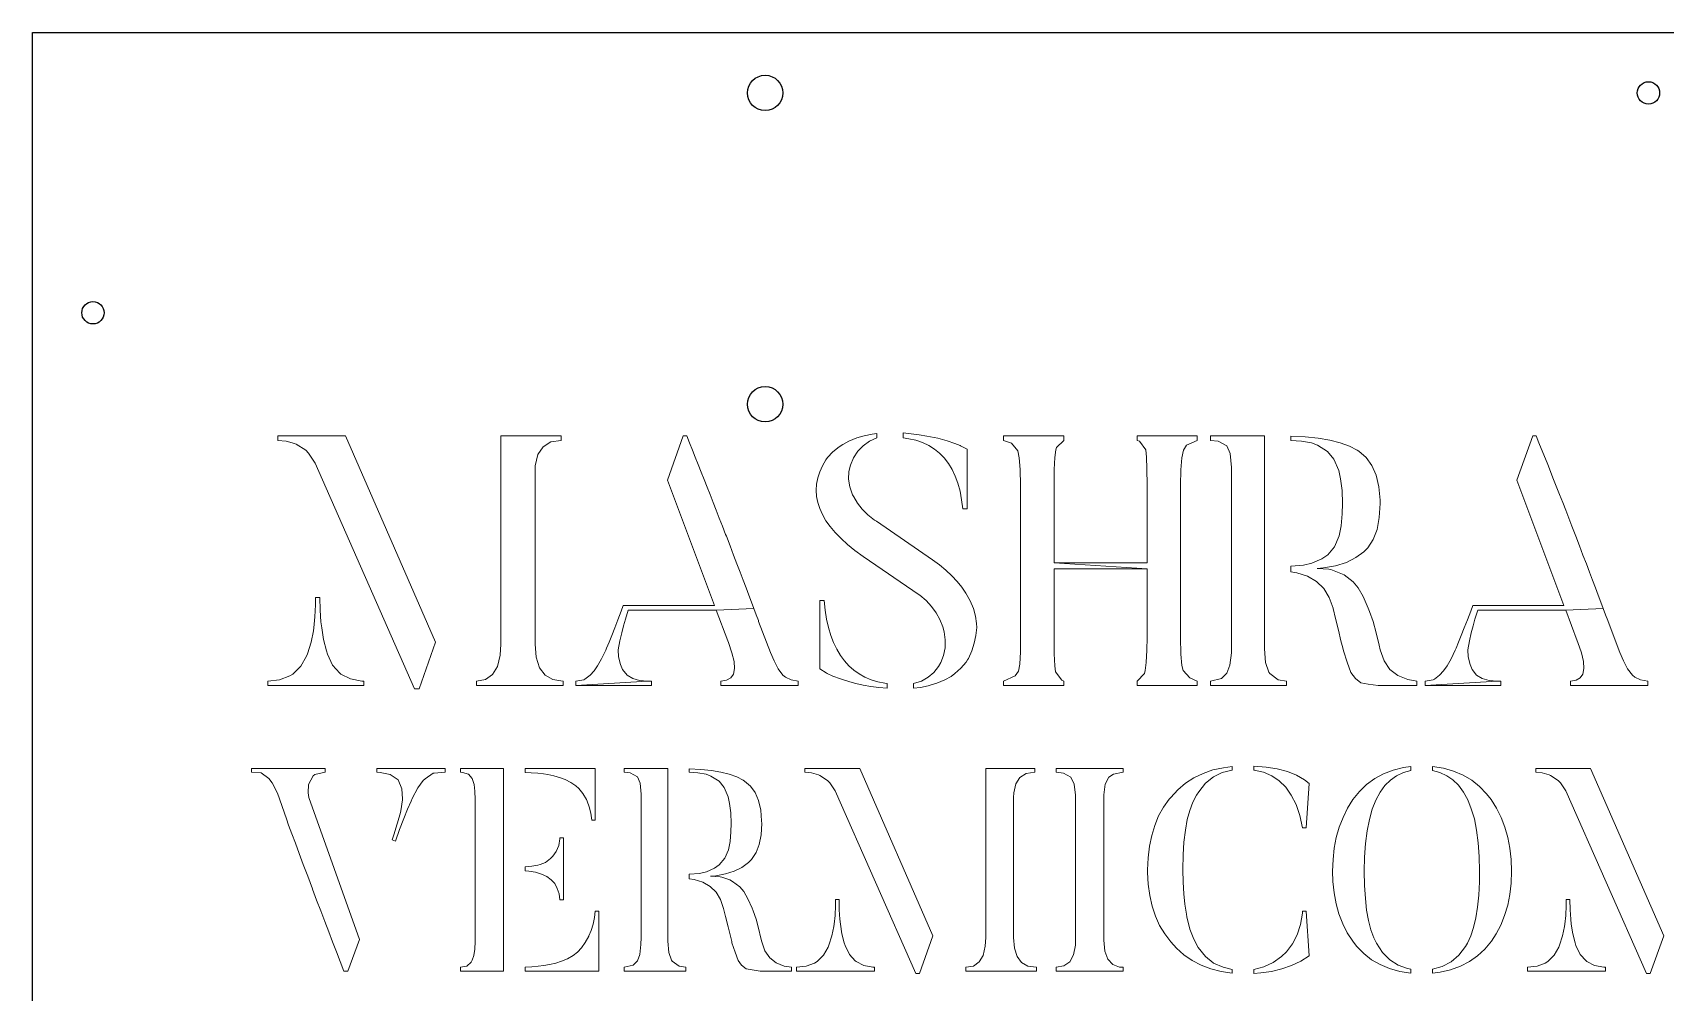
# Model space of a CAD drawing. Header units: millimetres. Extents: x 3735 to 5333, y 3252 to 4770.
# Drawn here: x 3734.6 to 4113.5, y 4029.5 to 4252.3 of the extents above; entities that cross this region are included whole.
import ezdxf

# ---------------------------------------------------------------- set-up
doc = ezdxf.new("R2010")
doc.units = ezdxf.units.MM
doc.layers.get('0').update_dxf_attribs({"color": 18, "true_color": 0x000000})
doc.layers.add('ext', color=18, linetype='Continuous', true_color=0x000000)
doc.layers.add('MASHARAB', color=6, linetype='Continuous', true_color=0xff00ff)

msp = doc.modelspace()

# ---------------------------------------------------------------- linework, layer by layer
at = {"color": 6, "lineweight": 0, "true_color": 0xff00ff}
for points in [[(3807.21, 4158.72), (3791.53, 4158.72), (3791.53, 4157.64), (3793.44, 4157.49), (3795.41, 4156.9), (3795.77, 4156.75), (3798, 4155.34), (3798.62, 4154.66), (3800.21, 4152.37), (3823.27, 4099.98), (3824.3, 4099.98), (3828.15, 4110.83)], [(3857.28, 4158.72), (3843.27, 4158.72), (3843.27, 4110.36), (3843.13, 4107.83), (3842.51, 4105.19), (3841.36, 4103.3), (3839.74, 4102.16), (3837.6, 4101.77), (3837.6, 4100.72), (3857.75, 4100.72), (3857.75, 4101.77), (3857.66, 4101.77), (3855.33, 4102.16), (3853.54, 4103.19), (3852.25, 4104.89), (3851.48, 4107.3), (3851.22, 4110.36), (3851.22, 4150.4), (3851.28, 4151.78), (3851.86, 4154.34), (3853.07, 4156.16), (3854.86, 4157.28), (3857.28, 4157.64)], [(3886.43, 4158.72), (3885.63, 4158.72), (3881.93, 4148.4), (3892.87, 4119.34), (3871.69, 4119.34), (3871.22, 4118.04), (3870.45, 4116.01), (3869.72, 4114.13), (3869.04, 4112.39), (3868.42, 4110.83), (3867.84, 4109.45), (3867.63, 4108.95), (3866.63, 4106.95), (3865.75, 4105.36), (3864.92, 4104.19), (3864.01, 4103.13), (3862.81, 4102.19), (3862.51, 4102.07), (3860.66, 4101.77), (3860.66, 4100.72), (3877.34, 4101.77), (3875.48, 4101.95), (3873.9, 4102.36), (3872.57, 4103.13), (3871.54, 4104.51), (3871.07, 4105.63), (3870.6, 4107.39), (3870.54, 4109.01), (3870.9, 4111.1), (3871.34, 4113.01), (3871.78, 4114.63), (3872.22, 4116.19), (3872.87, 4118.25), (3893.28, 4118.25), (3901.99, 4118.6), (3901.43, 4120.13), (3900.81, 4121.72), (3900.19, 4123.42), (3899.52, 4125.19), (3898.81, 4127.07), (3898.05, 4129.01), (3897.28, 4131.04), (3896.49, 4133.19), (3895.63, 4135.4), (3895.46, 4135.84), (3894.72, 4137.72), (3893.99, 4139.57), (3893.28, 4141.43), (3892.55, 4143.25), (3891.84, 4145.05), (3891.16, 4146.81), (3890.46, 4148.58), (3889.78, 4150.31), (3889.07, 4152.05), (3888.4, 4153.72), (3887.75, 4155.4), (3887.07, 4157.08)], [(3930.52, 4159.28), (3929.43, 4159.11), (3927.64, 4158.72), (3925.93, 4158.22), (3924.08, 4157.49), (3922.64, 4156.72), (3921.79, 4156.14), (3920.34, 4155.02), (3919.08, 4153.69), (3918.7, 4153.11), (3917.96, 4151.78), (3917.31, 4150.34), (3916.87, 4148.93), (3916.58, 4147.49), (3916.49, 4146.07), (3916.58, 4144.66), (3916.84, 4143.25), (3917.31, 4141.84), (3917.93, 4140.43), (3918.73, 4139.01), (3919.73, 4137.63), (3920.9, 4136.25), (3922.23, 4134.84), (3923.76, 4133.46), (3925.46, 4132.07), (3927.37, 4130.69), (3940.35, 4121.81), (3940.52, 4121.69), (3941.99, 4120.45), (3943.26, 4119.1), (3944.35, 4117.66), (3945.2, 4116.07), (3945.85, 4114.39), (3946.17, 4113.22), (3946.41, 4111.33), (3946.38, 4109.51), (3946.02, 4107.75), (3945.38, 4106.07), (3944.88, 4105.16), (3943.79, 4103.77), (3942.47, 4102.66), (3940.91, 4101.8), (3939.08, 4101.22), (3939.08, 4100.13), (3940.67, 4100.33), (3942.47, 4100.69), (3944.14, 4101.22), (3944.49, 4101.33), (3946.32, 4102.1), (3947.76, 4102.86), (3948.67, 4103.51), (3950.03, 4104.75), (3950.05, 4104.77), (3951.29, 4106.16), (3951.61, 4106.72), (3951.79, 4107.04), (3952.58, 4108.8), (3953.17, 4110.57), (3953.55, 4112.39), (3953.73, 4114.22), (3953.7, 4115.16), (3953.47, 4116.86), (3953, 4118.6), (3952.23, 4120.39), (3951.23, 4122.22), (3950.26, 4123.57), (3949.17, 4124.92), (3947.94, 4126.25), (3946.58, 4127.51), (3945.05, 4128.75), (3943.44, 4129.95), (3930.43, 4138.87), (3930.02, 4139.16), (3928.43, 4140.4), (3927.11, 4141.72), (3926.02, 4143.1), (3925.17, 4144.55), (3924.93, 4145.02), (3924.26, 4146.9), (3923.96, 4148.66), (3924.05, 4150.4), (3924.4, 4151.9), (3925.11, 4153.61), (3926.17, 4155.16), (3927.37, 4156.4), (3928.85, 4157.46), (3930.52, 4158.22)], [(3936.64, 4159.37), (3936.64, 4158.22), (3937.94, 4158.02), (3939.58, 4157.66), (3941.14, 4157.14), (3942.58, 4156.46), (3943.91, 4155.64), (3945.11, 4154.66), (3946.2, 4153.58), (3947.17, 4152.31), (3948.02, 4150.9), (3948.73, 4149.37), (3949.35, 4147.69), (3949.85, 4145.84), (3950.23, 4143.87), (3950.5, 4141.75), (3951.53, 4141.75), (3951.53, 4155.58), (3949.97, 4156.4), (3949.91, 4156.43), (3948.64, 4156.93), (3946.88, 4157.52), (3944.67, 4158.14), (3943.88, 4158.31), (3942.14, 4158.66), (3940.38, 4158.96), (3938.52, 4159.19)], [(3973.97, 4158.72), (3959.97, 4158.72), (3959.97, 4157.64), (3961.79, 4157.02), (3963.26, 4155.25), (3963.59, 4153.61), (3963.82, 4150.9), (3963.88, 4147.25), (3963.88, 4111.92), (3963.85, 4108.54), (3963.7, 4105.72), (3963.41, 4104.1), (3962.62, 4103.01), (3959.97, 4101.77), (3959.97, 4100.72), (3973.97, 4100.72), (3973.97, 4101.77), (3973.5, 4101.98), (3972, 4103.92), (3971.82, 4105.36), (3971.73, 4108.07), (3971.68, 4111.92), (3971.68, 4127.81), (3993.27, 4127.81), (3971.68, 4129.22), (3971.68, 4147.25), (3971.73, 4150.9), (3971.85, 4153.66), (3972.09, 4155.43), (3972.23, 4155.96), (3973.97, 4157.64)], [(4004.92, 4158.72), (3990.97, 4158.72), (3990.97, 4157.64), (3991.5, 4157.43), (3992.94, 4155.43), (3993.12, 4153.75), (3993.24, 4151.02), (3993.27, 4147.25), (3993.27, 4129.22), (3971.68, 4129.22), (3993.27, 4127.81), (3993.27, 4111.92), (3993.24, 4108.98), (3993.09, 4106.13), (3992.85, 4104.25), (3992.65, 4103.54), (3990.97, 4101.77), (3990.97, 4100.72), (4004.92, 4100.72), (4004.92, 4101.77), (4003.21, 4102.51), (4001.62, 4104.25), (4001.33, 4105.42), (4001.12, 4108.04), (4001.06, 4111.92), (4001.06, 4147.25), (4001.12, 4150.84), (4001.33, 4153.61), (4001.68, 4155.34), (4002.44, 4156.55), (4004.92, 4157.64)], [(4020.51, 4158.72), (4007.97, 4158.72), (4007.97, 4157.64), (4009.74, 4157.46), (4011.77, 4156.4), (4012.56, 4154.58), (4012.86, 4151.37), (4012.86, 4110.36), (4012.83, 4108.36), (4012.45, 4105.48), (4011.77, 4103.6), (4010.56, 4102.39), (4007.97, 4101.77), (4007.97, 4100.72), (4025.62, 4100.72), (4025.62, 4101.77), (4023.68, 4102.1), (4021.77, 4103.51), (4021.54, 4103.86), (4020.77, 4106.07), (4020.51, 4109.28)], [(4026.65, 4158.64), (4026.65, 4157.64), (4029.1, 4157.49), (4031.45, 4157.08), (4032.83, 4156.52), (4035.16, 4155.08), (4036.63, 4153.31), (4037.74, 4150.63), (4038.19, 4148.75), (4038.51, 4146.05), (4038.63, 4142.99), (4038.57, 4140.63), (4038.3, 4137.84), (4037.83, 4135.49), (4036.8, 4132.98), (4035.21, 4131.1), (4033.86, 4130.13), (4031.54, 4129.13), (4029.54, 4128.72), (4026.65, 4128.48), (4026.65, 4127.16), (4028.04, 4126.92), (4030.51, 4126.13), (4032.6, 4124.92), (4034.27, 4123.28), (4035.54, 4121.19), (4036.42, 4118.69), (4036.42, 4118.66), (4036.98, 4116.34), (4037.74, 4113.31), (4038.19, 4111.45), (4038.77, 4109.19), (4038.86, 4108.83), (4039.71, 4106.16), (4040.57, 4103.77), (4041.6, 4102.36), (4042.86, 4101.36), (4044.6, 4101.04), (4046.89, 4100.72), (4055.86, 4100.72), (4055.86, 4101.77), (4053.75, 4102.13), (4051.45, 4103.07), (4049.63, 4104.51), (4048.27, 4106.51), (4047.36, 4109.04), (4047.13, 4110.13), (4046.45, 4112.98), (4045.72, 4115.6), (4044.92, 4117.92), (4044.6, 4118.72), (4043.39, 4121.42), (4042.24, 4123.45), (4041.1, 4124.84), (4039.01, 4126.42), (4038.27, 4126.78), (4035.95, 4127.66), (4035.48, 4127.72), (4032.71, 4127.9), (4034.21, 4128.04), (4037.01, 4128.54), (4039.51, 4129.34), (4041.69, 4130.43), (4043.57, 4131.78), (4044.48, 4132.69), (4045.72, 4134.63), (4046.63, 4136.99), (4047.16, 4139.78), (4047.36, 4142.99), (4047.33, 4143.75), (4047.07, 4146.87), (4046.45, 4149.55), (4045.45, 4151.84), (4044.1, 4153.69), (4042.39, 4155.16), (4042.01, 4155.4), (4040.21, 4156.31), (4038.1, 4157.08), (4035.68, 4157.69), (4032.98, 4158.16), (4029.95, 4158.46)], [(4083.57, 4158.72), (4082.78, 4158.72), (4079.07, 4148.4), (4090.02, 4119.34), (4068.84, 4119.34), (4068.37, 4118.04), (4067.6, 4116.01), (4066.87, 4114.13), (4066.19, 4112.39), (4065.57, 4110.83), (4064.98, 4109.45), (4064.78, 4108.95), (4063.81, 4106.95), (4062.89, 4105.36), (4062.07, 4104.19), (4061.16, 4103.13), (4059.95, 4102.19), (4059.66, 4102.07), (4057.83, 4101.77), (4057.83, 4100.72), (4074.48, 4101.77), (4072.63, 4101.95), (4071.04, 4102.36), (4069.72, 4103.13), (4068.69, 4104.51), (4068.22, 4105.63), (4067.75, 4107.39), (4067.69, 4109.01), (4068.07, 4111.1), (4068.48, 4113.01), (4068.92, 4114.63), (4069.37, 4116.19), (4070.01, 4118.25), (4090.43, 4118.25), (4099.14, 4118.6), (4098.58, 4120.13), (4097.96, 4121.72), (4097.34, 4123.42), (4096.66, 4125.19), (4095.96, 4127.07), (4095.22, 4129.01), (4094.43, 4131.04), (4093.63, 4133.19), (4092.78, 4135.4), (4092.6, 4135.84), (4091.87, 4137.72), (4091.13, 4139.57), (4090.43, 4141.43), (4089.72, 4143.25), (4089.02, 4145.05), (4087.6, 4148.58), (4086.25, 4152.05), (4084.22, 4157.08)], [(3801.3, 4121.22), (3800.27, 4121.22), (3800.27, 4119.48), (3800.12, 4116.66), (3799.89, 4114.13), (3799.8, 4113.45), (3799.24, 4110.78), (3798.39, 4108.13), (3798.18, 4107.6), (3796.83, 4105.22), (3795, 4103.42), (3794.27, 4102.98), (3791.91, 4102.07), (3789.18, 4101.77), (3789.18, 4100.72), (3811.48, 4100.72), (3811.48, 4101.77), (3811, 4101.8), (3808.39, 4102.27), (3806.18, 4103.42), (3805.95, 4103.63), (3804.24, 4105.51), (3803.03, 4108.04), (3802.8, 4108.78), (3802.12, 4111.42), (3801.71, 4114.13), (3801.53, 4115.54), (3801.36, 4118.25)], [(3918.31, 4120.48), (3917.28, 4120.48), (3917.28, 4104.66), (3918.79, 4103.69), (3919.02, 4103.54), (3920.31, 4102.92), (3922.08, 4102.27), (3924.29, 4101.63), (3925.67, 4101.24), (3927.4, 4100.86), (3929.17, 4100.54), (3931.02, 4100.3), (3932.96, 4100.13), (3932.96, 4101.22), (3932.4, 4101.27), (3930.76, 4101.63), (3929.23, 4102.1), (3927.79, 4102.72), (3926.46, 4103.45), (3925.23, 4104.33), (3924.08, 4105.33), (3923.05, 4106.48), (3922.11, 4107.75), (3921.26, 4109.16), (3920.52, 4110.72), (3919.87, 4112.39), (3919.34, 4114.22), (3918.9, 4116.19), (3918.55, 4118.28)], [(3901.99, 4118.6), (3893.28, 4118.25), (3895.96, 4111.1), (3896.11, 4110.72), (3896.93, 4108.33), (3897.4, 4106.33), (3897.49, 4104.69), (3897.25, 4103.42), (3896.66, 4102.51), (3895.69, 4101.98), (3894.37, 4101.77), (3894.37, 4100.72), (3912.31, 4100.72), (3912.31, 4101.77), (3910.67, 4102.04), (3909.34, 4102.69), (3908.75, 4103.13), (3907.61, 4104.66), (3907.46, 4104.95), (3906.7, 4106.51), (3905.87, 4108.45), (3903.11, 4115.63), (3903.05, 4115.84), (3902.52, 4117.16)], [(4099.14, 4118.6), (4090.43, 4118.25), (4093.1, 4111.1), (4093.25, 4110.72), (4094.08, 4108.33), (4094.55, 4106.33), (4094.66, 4104.69), (4094.4, 4103.42), (4093.81, 4102.51), (4092.84, 4101.98), (4091.52, 4101.77), (4091.52, 4100.72), (4109.46, 4100.72), (4109.46, 4101.77), (4107.81, 4102.04), (4106.49, 4102.69), (4105.93, 4103.13), (4104.75, 4104.66), (4104.61, 4104.95), (4103.84, 4106.51), (4103.02, 4108.45), (4100.25, 4115.63), (4100.19, 4115.84), (4099.69, 4117.16)], [(3878.22, 4101.77), (3877.34, 4101.77), (3860.66, 4100.72), (3878.22, 4100.72)], [(4075.37, 4101.77), (4074.48, 4101.77), (4057.83, 4100.72), (4075.37, 4100.72)], [(3802.5, 4081.48), (3785.38, 4081.48), (3785.38, 4080.62), (3787.62, 4080.48), (3789.47, 4079.15), (3790.24, 4078.18), (3791.41, 4075.74), (3793.5, 4069.8), (3794.03, 4068.33), (3794.77, 4066.36), (3795.59, 4064.18), (3796.47, 4061.8), (3797.44, 4059.24), (3798.47, 4056.5), (3799.56, 4053.56), (3799.59, 4053.5), (3800.53, 4050.97), (3801.47, 4048.47), (3802.42, 4046), (3803.33, 4043.59), (3804.24, 4041.24), (3805.12, 4038.94), (3806, 4036.68), (3806.86, 4034.47), (3807.74, 4034.47), (3810.5, 4041.82), (3798.74, 4074.74), (3798.56, 4075.86), (3798.62, 4077.8), (3799.71, 4079.8), (3800.12, 4080.09), (3802.5, 4080.62)], [(3830.36, 4081.48), (3814.53, 4081.48), (3814.53, 4080.62), (3815.3, 4080.59), (3817.59, 4080.07), (3819.45, 4078.89), (3820.27, 4076.8), (3820.48, 4074.48), (3820.45, 4074.24), (3820.09, 4071.65), (3820.01, 4071.3), (3819.33, 4068.92), (3819.21, 4068.65), (3818.42, 4066.12), (3818.04, 4064.92), (3818.8, 4064.65), (3819.77, 4067.3), (3820.77, 4069.86), (3821.65, 4072.06), (3822.45, 4073.95), (3822.71, 4074.51), (3823.98, 4076.98), (3825.24, 4078.68), (3825.68, 4079.09), (3827.57, 4080.42), (3827.8, 4080.45), (3830.36, 4080.62)], [(3843.92, 4081.48), (3833.95, 4081.48), (3833.95, 4080.62), (3834.42, 4080.59), (3835.77, 4080.15), (3836.63, 4079.15), (3836.71, 4078.95), (3837.07, 4077.77), (3837.27, 4076.24), (3837.33, 4074.33), (3837.33, 4042.29), (3837.3, 4041.32), (3837.21, 4039.56), (3836.98, 4038.12), (3836.63, 4037.03), (3836.36, 4036.53), (3835.36, 4035.65), (3833.95, 4035.35), (3833.95, 4034.47), (3843.92, 4034.47)], [(3865.19, 4081.48), (3848.89, 4081.48), (3848.89, 4080.54), (3850.33, 4080.48), (3851.83, 4080.39), (3853.16, 4080.27), (3854.19, 4080.09), (3855.6, 4079.77), (3857.13, 4079.33), (3858.22, 4078.92), (3859.54, 4078.24), (3860.72, 4077.48), (3861.37, 4076.86), (3862.31, 4075.71), (3863.13, 4074.33), (3863.31, 4073.95), (3863.81, 4072.59), (3864.16, 4071.09), (3864.37, 4069.48), (3865.19, 4069.48)], [(3882.04, 4081.48), (3871.9, 4081.48), (3871.9, 4080.62), (3873.31, 4080.48), (3874.96, 4079.59), (3875.6, 4078.12), (3875.84, 4075.54), (3875.84, 4042.29), (3875.81, 4040.68), (3875.51, 4038.32), (3874.96, 4036.82), (3873.98, 4035.85), (3871.9, 4035.35), (3871.9, 4034.47), (3886.19, 4034.47), (3886.19, 4035.35), (3884.63, 4035.59), (3883.07, 4036.76), (3882.87, 4037.03), (3882.25, 4038.82), (3882.04, 4041.41)], [(3887.02, 4081.42), (3887.02, 4080.62), (3889.02, 4080.48), (3890.93, 4080.15), (3892.05, 4079.71), (3893.93, 4078.54), (3895.13, 4077.09), (3896.05, 4074.95), (3896.37, 4073.39), (3896.66, 4071.21), (3896.75, 4068.74), (3896.69, 4066.83), (3896.49, 4064.56), (3896.11, 4062.65), (3895.25, 4060.65), (3893.99, 4059.12), (3892.87, 4058.33), (3890.99, 4057.5), (3889.37, 4057.15), (3887.02, 4056.97), (3887.02, 4055.91), (3888.13, 4055.74), (3890.16, 4055.09), (3891.87, 4054.09), (3893.22, 4052.77), (3894.25, 4051.06), (3894.96, 4049.03), (3895.43, 4047.15), (3896.05, 4044.71), (3896.4, 4043.18), (3896.87, 4041.35), (3896.93, 4041.06), (3897.64, 4038.88), (3898.34, 4036.94), (3899.16, 4035.82), (3900.19, 4035.03), (3901.61, 4034.73), (3903.46, 4034.47), (3910.73, 4034.47), (3910.73, 4035.35), (3909.02, 4035.65), (3907.17, 4036.38), (3905.7, 4037.56), (3904.58, 4039.18), (3903.84, 4041.24), (3903.64, 4042.12), (3903.11, 4044.44), (3902.52, 4046.53), (3901.84, 4048.44), (3901.61, 4049.06), (3900.61, 4051.27), (3899.66, 4052.91), (3898.75, 4054), (3897.05, 4055.3), (3896.46, 4055.62), (3894.58, 4056.3), (3894.19, 4056.36), (3891.96, 4056.5), (3893.16, 4056.62), (3895.46, 4057.03), (3897.46, 4057.68), (3899.25, 4058.53), (3900.75, 4059.65), (3901.49, 4060.39), (3902.52, 4061.97), (3903.25, 4063.89), (3903.69, 4066.12), (3903.84, 4068.74), (3903.81, 4069.36), (3903.61, 4071.86), (3903.11, 4074.06), (3902.28, 4075.89), (3901.19, 4077.42), (3899.81, 4078.59), (3899.49, 4078.8), (3898.02, 4079.54), (3896.31, 4080.15), (3894.37, 4080.65), (3892.16, 4081.04), (3889.72, 4081.27)], [(3926.58, 4081.48), (3913.87, 4081.48), (3913.87, 4080.62), (3915.4, 4080.48), (3916.99, 4080.01), (3917.28, 4079.89), (3919.11, 4078.74), (3919.61, 4078.18), (3920.87, 4076.33), (3939.61, 4033.88), (3940.44, 4033.88), (3943.55, 4042.68)], [(3967.2, 4081.48), (3955.82, 4081.48), (3955.82, 4042.29), (3955.7, 4040.27), (3955.2, 4038.12), (3954.29, 4036.59), (3952.97, 4035.65), (3951.23, 4035.35), (3951.23, 4034.47), (3967.59, 4034.47), (3967.59, 4035.35), (3967.5, 4035.35), (3965.62, 4035.65), (3964.14, 4036.5), (3963.12, 4037.88), (3962.5, 4039.82), (3962.29, 4042.29), (3962.29, 4074.74), (3962.32, 4075.86), (3962.79, 4077.95), (3963.76, 4079.42), (3965.23, 4080.3), (3967.2, 4080.62)], [(3987.71, 4081.48), (3972.18, 4081.48), (3972.18, 4080.62), (3973.88, 4080.42), (3975.56, 4079.48), (3975.59, 4079.48), (3976.38, 4077.83), (3976.65, 4075.33), (3976.65, 4041.62), (3976.62, 4040.47), (3976.18, 4038.24), (3975.32, 4036.62), (3973.97, 4035.68), (3972.18, 4035.35), (3972.18, 4034.47), (3987.71, 4034.47), (3987.71, 4035.35), (3986.88, 4035.41), (3985.29, 4036), (3984.15, 4037.24), (3983.47, 4039.12), (3983.24, 4041.62), (3983.24, 4075.42), (3983.53, 4077.86), (3984.38, 4079.48), (3985.5, 4080.21), (3987.71, 4080.62)], [(4013, 4081.95), (4011, 4081.68), (4008.56, 4081.15), (4006.27, 4080.36), (4004.15, 4079.33), (4002.21, 4078.06), (4000.41, 4076.56), (3998.77, 4074.8), (3998.41, 4074.39), (3997.09, 4072.51), (3995.94, 4070.48), (3995.03, 4068.27), (3994.33, 4065.92), (3993.8, 4063.45), (3993.5, 4060.77), (3993.38, 4057.97), (3993.38, 4057.39), (3993.53, 4054.62), (3993.88, 4052), (3994.44, 4049.56), (3995.21, 4047.24), (3996.18, 4045.09), (3997.38, 4043.09), (3998.77, 4041.24), (4000.06, 4039.79), (4001.83, 4038.24), (4003.74, 4036.91), (4005.83, 4035.82), (4008.06, 4034.97), (4010.45, 4034.38), (4013, 4034), (4013, 4034.88), (4010.89, 4035.35), (4008.71, 4036.35), (4008.62, 4036.41), (4006.83, 4037.88), (4005.15, 4039.94), (4005.15, 4039.97), (4004.09, 4041.85), (4003.21, 4044.21), (4002.53, 4047.03), (4002.39, 4047.68), (4002.03, 4049.97), (4001.77, 4052.44), (4001.62, 4055.09), (4001.56, 4057.97), (4001.56, 4058.09), (4001.65, 4061.42), (4001.83, 4064.42), (4002.15, 4067.15), (4002.59, 4069.62), (4003.18, 4071.77), (4003.89, 4073.65), (4004.71, 4075.27), (4005.24, 4076.09), (4006.83, 4078.06), (4008.65, 4079.54), (4010.71, 4080.54), (4013, 4081.07)], [(4018.04, 4082.01), (4018.04, 4081.15), (4018.15, 4081.12), (4020.3, 4080.65), (4022.21, 4079.83), (4023.95, 4078.65), (4025.45, 4077.15), (4026.74, 4075.3), (4027.83, 4073.12), (4028.68, 4070.59), (4029.36, 4067.74), (4030.18, 4067.74), (4030.89, 4078.01), (4029.77, 4078.86), (4027.92, 4079.92), (4025.83, 4080.8), (4023.48, 4081.42), (4020.89, 4081.83)], [(4054.51, 4081.95), (4052.8, 4081.71), (4050.39, 4081.12), (4048.16, 4080.27), (4046.1, 4079.15), (4044.22, 4077.8), (4042.54, 4076.15), (4041.04, 4074.27), (4039.8, 4072.27), (4038.74, 4070.12), (4037.86, 4067.89), (4037.18, 4065.5), (4036.71, 4063), (4036.42, 4060.39), (4036.33, 4057.65), (4036.39, 4055.27), (4036.66, 4052.62), (4037.13, 4050.09), (4037.8, 4047.74), (4038.66, 4045.47), (4039.71, 4043.38), (4040.98, 4041.41), (4041.89, 4040.24), (4043.54, 4038.56), (4045.33, 4037.12), (4047.36, 4035.97), (4049.54, 4035.06), (4051.95, 4034.41), (4054.51, 4034), (4054.51, 4034.94), (4053.72, 4035.09), (4051.51, 4035.85), (4049.57, 4037.09), (4047.89, 4038.79), (4046.48, 4040.94), (4045.89, 4042.18), (4045.22, 4044.06), (4044.66, 4046.21), (4044.22, 4048.65), (4043.92, 4051.36), (4043.72, 4054.36), (4043.66, 4057.65), (4043.74, 4060.94), (4043.95, 4064.12), (4044.33, 4067.03), (4044.86, 4069.68), (4045.54, 4072.06), (4046.36, 4074.15), (4047.33, 4075.98), (4048.48, 4077.54), (4049.75, 4078.8), (4051.19, 4079.83), (4052.78, 4080.54), (4054.51, 4081.01)], [(4059.51, 4081.95), (4059.51, 4081.01), (4061.22, 4080.57), (4062.81, 4079.83), (4064.25, 4078.86), (4065.54, 4077.59), (4066.69, 4076.04), (4067.69, 4074.24), (4068.51, 4072.15), (4069.22, 4069.8), (4069.75, 4067.15), (4070.13, 4064.27), (4070.37, 4061.09), (4070.43, 4057.65), (4070.4, 4055.18), (4070.25, 4052.12), (4069.95, 4049.33), (4069.57, 4046.82), (4069.04, 4044.59), (4068.4, 4042.65), (4067.63, 4040.94), (4067.13, 4040.15), (4065.6, 4038.15), (4063.81, 4036.62), (4061.78, 4035.56), (4059.51, 4034.94), (4059.51, 4034), (4061.25, 4034.23), (4063.72, 4034.79), (4065.98, 4035.62), (4068.07, 4036.68), (4069.95, 4038), (4071.66, 4039.59), (4073.19, 4041.41), (4074.25, 4043.09), (4075.37, 4045.15), (4076.25, 4047.38), (4076.96, 4049.74), (4077.46, 4052.24), (4077.75, 4054.86), (4077.84, 4057.65), (4077.75, 4060.39), (4077.46, 4063), (4076.98, 4065.5), (4076.31, 4067.89), (4075.43, 4070.12), (4074.37, 4072.27), (4073.1, 4074.27), (4072.07, 4075.62), (4070.45, 4077.33), (4068.63, 4078.77), (4066.63, 4079.95), (4064.42, 4080.86), (4062.07, 4081.54)], [(4096.16, 4081.48), (4083.46, 4081.48), (4083.46, 4080.62), (4084.99, 4080.48), (4086.6, 4080.01), (4086.9, 4079.89), (4088.69, 4078.74), (4089.22, 4078.18), (4090.49, 4076.33), (4109.2, 4033.88), (4110.05, 4033.88), (4113.17, 4042.68)], [(3857.84, 4065.39), (3857.01, 4065.39), (3856.98, 4065.18), (3856.72, 4063.59), (3856.16, 4062.24), (3855.33, 4061.12), (3854.83, 4060.59), (3853.63, 4059.68), (3852.39, 4059.18), (3851.89, 4059.06), (3850.48, 4058.83), (3848.89, 4058.71), (3848.89, 4057.71), (3849.78, 4057.65), (3851.36, 4057.41), (3852.75, 4057), (3853.95, 4056.41), (3854.95, 4055.68), (3855.78, 4054.77), (3856.36, 4053.68), (3856.78, 4052.44), (3857.01, 4051.03), (3857.84, 4051.03)], [(3921.79, 4051.09), (3920.96, 4051.09), (3920.93, 4049.68), (3920.84, 4047.41), (3920.64, 4045.35), (3920.55, 4044.8), (3920.11, 4042.62), (3919.4, 4040.5), (3919.26, 4040.06), (3918.17, 4038.15), (3916.67, 4036.68), (3916.08, 4036.32), (3914.17, 4035.59), (3911.93, 4035.35), (3911.93, 4034.47), (3930.02, 4034.47), (3930.02, 4035.35), (3929.64, 4035.35), (3927.52, 4035.74), (3925.73, 4036.68), (3925.55, 4036.82), (3924.17, 4038.35), (3923.2, 4040.41), (3922.99, 4041), (3922.43, 4043.15), (3922.11, 4045.35), (3921.96, 4046.5), (3921.82, 4048.68)], [(4091.4, 4051.09), (4090.55, 4051.09), (4090.55, 4049.68), (4090.43, 4047.41), (4090.22, 4045.35), (4090.16, 4044.8), (4089.69, 4042.62), (4089.02, 4040.5), (4088.84, 4040.06), (4087.75, 4038.15), (4086.28, 4036.68), (4085.66, 4036.32), (4083.78, 4035.59), (4081.54, 4035.35), (4081.54, 4034.47), (4099.64, 4034.47), (4099.64, 4035.35), (4099.25, 4035.35), (4097.13, 4035.74), (4095.34, 4036.68), (4095.16, 4036.82), (4093.78, 4038.35), (4092.78, 4040.41), (4092.6, 4041), (4092.05, 4043.15), (4091.69, 4045.35), (4091.58, 4046.5), (4091.43, 4048.68)], [(3866.01, 4048.35), (3865.19, 4048.35), (3864.98, 4046.88), (3864.69, 4045.35), (3864.25, 4043.91), (3863.72, 4042.62), (3863.69, 4042.56), (3862.89, 4041.12), (3862.01, 4039.88), (3861.1, 4038.88), (3860.04, 4038.09), (3858.78, 4037.35), (3857.34, 4036.76), (3856.01, 4036.32), (3854.57, 4035.97), (3853.25, 4035.74), (3851.98, 4035.59), (3850.51, 4035.47), (3848.89, 4035.41), (3848.89, 4034.47), (3866.01, 4034.47)], [(4030.18, 4048.35), (4029.36, 4048.35), (4029.33, 4047.94), (4028.86, 4045.27), (4028.1, 4042.88), (4027.01, 4040.77), (4025.59, 4038.94), (4024.48, 4037.88), (4022.51, 4036.44), (4020.36, 4035.44), (4018.04, 4034.88), (4018.04, 4033.94), (4019.68, 4034.06), (4022.18, 4034.38), (4024.57, 4034.97), (4026.8, 4035.76), (4028.92, 4036.76), (4030.89, 4038.03)]]:
    msp.add_lwpolyline(points, close=True, dxfattribs=at)
at = {"layer": 'ext'}
msp.add_lwpolyline([(3734.62, 4252.28), (4484.62, 4252.28), (4484.62, 3818.28), (3734.62, 3818.28)], close=True, dxfattribs=at)
at = {"layer": 'MASHARAB'}
for centre, radius in [((3904.62, 4238.28), 4.1), ((4109.62, 4238.28), 2.6), ((3748.62, 4187.28), 2.6), ((3904.62, 4166.03), 4.1)]:
    msp.add_circle(centre, radius, dxfattribs=at)

doc.saveas('drawing.dxf')
